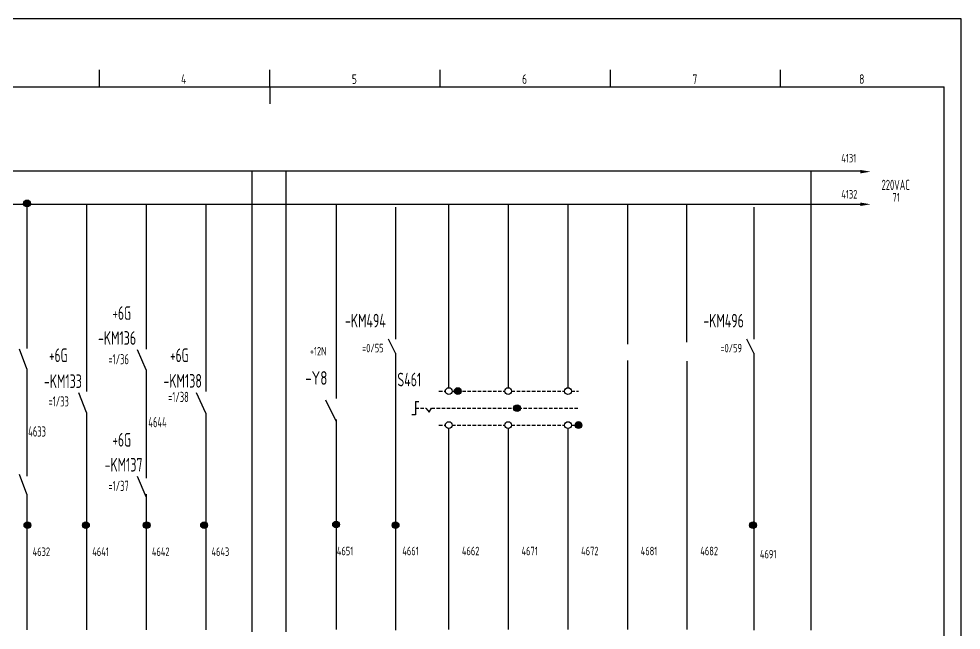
# Model space of a CAD drawing. Extents: x 590 to 9605, y -3741 to 975.
# Drawn here: x 3760.3 to 4037, y -1829.1 to -1649.5 of the extents above; entities that cross this region are included whole.
import ezdxf

# ---------------------------------------------------------------- set-up
doc = ezdxf.new("R2010")
doc.units = 0
doc.header["$LTSCALE"] = 2
doc.header["$MEASUREMENT"] = 0
doc.linetypes.add('DIVIDE', pattern=[1.25, 0.5, -0.25, 0, -0.25, 0, -0.25])
doc.linetypes.add('HIDDEN', pattern=[0.375, 0.25, -0.125])
doc.layers.get('0').update_dxf_attribs({"linetype": 'CONTINUOUS'})
for name, color, linetype in [('01', 7, 'CONTINUOUS'), ('CONTINUOUS', 7, 'CONTINUOUS'), ('DIVIDE', 1, 'DIVIDE')]:
    doc.layers.add(name, color=color, linetype=linetype)
doc.styles.add('ROMAN', font='ROMANC.shx', dxfattribs={"width": 0.7, "height": 0.7})
doc.styles.add('ROMANS', font='romans', dxfattribs={"width": 0.67, "bigfont": 'hzlib'})
doc.styles.get("Standard").update_dxf_attribs({"font": 'isocp.shx', "width": 0.707, "bigfont": 'dfst.shx'})

msp = doc.modelspace()

# ---------------------------------------------------------------- hatches: boundary and pattern name
at = {"linetype": 'HIDDEN'}
h = msp.add_hatch(color=0, dxfattribs=at)
edge = h.paths.add_edge_path()
edge.add_arc((3889.2, -1758.85), 1, 0, 360)
h = msp.add_hatch(color=0, dxfattribs=at)
edge = h.paths.add_edge_path()
edge.add_arc((3906.6, -1763.85), 1, 0, 360)
h = msp.add_hatch(color=0, dxfattribs=at)
edge = h.paths.add_edge_path()
edge.add_arc((3924.65, -1768.81), 1, 0, 360)
h = msp.add_hatch(color=0, dxfattribs=at)
edge = h.paths.add_edge_path()
edge.add_arc((3853.47, -1798.02), 1, 0, 360)
at = {"layer": '01', "linetype": 'ByBlock', "ltscale": 2}
h = msp.add_hatch(color=1, dxfattribs=at)
edge = h.paths.add_edge_path()
edge.add_arc((3762.72, -1703.73), 1, 0, 360)
h = msp.add_hatch(color=1, dxfattribs=at)
edge = h.paths.add_edge_path()
edge.add_arc((3762.85, -1798.22), 1, 0, 360)
h = msp.add_hatch(color=1, dxfattribs=at)
edge = h.paths.add_edge_path()
edge.add_arc((3780, -1798.22), 1, 0, 360)
h = msp.add_hatch(color=1, dxfattribs=at)
edge = h.paths.add_edge_path()
edge.add_arc((3797.85, -1798.22), 1, 0, 360)
h = msp.add_hatch(color=1, dxfattribs=at)
edge = h.paths.add_edge_path()
edge.add_arc((3814.72, -1798.22), 1, 0, 360)
h = msp.add_hatch(color=1, dxfattribs=at)
edge = h.paths.add_edge_path()
edge.add_arc((3870.93, -1798.22), 1, 0, 360)
h = msp.add_hatch(color=1, dxfattribs=at)
edge = h.paths.add_edge_path()
edge.add_arc((3975.9, -1798.22), 1, 0, 360)

# ---------------------------------------------------------------- linework, layer by layer
at = {"layer": '01', "color": 1, "linetype": 'ByBlock', "ltscale": 2}
for p, q in [((3657.95, -1694.15), (4007.88, -1694.15)), ((3657.95, -1703.97), (4007.88, -1703.97)), ((3870.87, -1704.83), (3870.87, -1741.55)), ((3976.08, -1704.83), (3976.08, -1741.56)), ((3870.93, -1747.68), (3870.93, -1829.05)), ((3976.15, -1747.69), (3976.15, -1829.06)), ((3870.93, -1767.38), (3870.93, -1829.05))]:
    msp.add_line(p, q, dxfattribs=at)
at = {"layer": '01', "linetype": 'ByBlock', "ltscale": 2}
for p, q in [((3762.69, -1703.97), (3762.69, -1746.31)), ((3780.19, -1703.97), (3780.19, -1758.95)), ((3797.69, -1703.97), (3797.69, -1746.54)), ((3815.19, -1703.97), (3815.19, -1758.95)), ((3853.47, -1703.85), (3853.47, -1761.06)), ((3853.47, -1703.85), (3853.47, -1744.99)), ((3886.5, -1703.85), (3886.5, -1757.85)), ((3904, -1703.85), (3904, -1757.85)), ((3921.5, -1703.85), (3921.5, -1757.85)), ((3939, -1749.87), (3939, -1828.85)), ((3956.5, -1750.04), (3956.5, -1828.85)), ((3797.69, -1752.64), (3797.69, -1784.38)), ((3780.19, -1765.1), (3780.19, -1828.95)), ((3815.19, -1765.33), (3815.19, -1828.95)), ((3853.47, -1767.18), (3853.47, -1828.85)), ((3762.69, -1768.95), (3762.69, -1783.82)), ((3886.5, -1769.83), (3886.5, -1828.85)), ((3886.5, -1769.83), (3886.5, -1828.85)), ((3886.5, -1769.83), (3886.5, -1828.85)), ((3886.5, -1769.83), (3886.5, -1770.68)), ((3886.5, -1769.83), (3886.5, -1770.68)), ((3904, -1769.83), (3904, -1828.85)), ((3904, -1769.83), (3904, -1828.85)), ((3921.5, -1769.83), (3921.5, -1828.85)), ((3921.5, -1769.83), (3921.5, -1828.85)), ((3762.69, -1789.09), (3762.69, -1828.95)), ((3797.69, -1789.07), (3797.69, -1828.95))]:
    msp.add_line(p, q, dxfattribs=at)
at = {"layer": '01', "ltscale": 2}
for p, q in [((3762.69, -1752.31), (3760.48, -1746.51)), ((3797.69, -1752.64), (3795.18, -1746.72)), ((3780.19, -1765.1), (3777.98, -1759.31)), ((3815.19, -1765.33), (3812.44, -1759.34)), ((3762.69, -1789.09), (3760.48, -1783.3)), ((3797.69, -1789.86), (3795.18, -1783.95))]:
    msp.add_line(p, q, dxfattribs=at)
at = {"layer": '01', "color": 1, "linetype": 'ByBlock', "ltscale": 2}
for centre in [(3762.72, -1703.73), (3762.85, -1798.22), (3780, -1798.22), (3797.85, -1798.22), (3814.72, -1798.22), (3870.93, -1798.22), (3975.9, -1798.22)]:
    msp.add_circle(centre, 1, dxfattribs=at)
at = {"layer": 'CONTINUOUS', "color": 3}
for p, q in [((4037, -1649.5), (3617, -1649.5)), ((4037, -1946.5), (4037, -1649.5))]:
    msp.add_line(p, q, dxfattribs=at)
at = {"layer": 'CONTINUOUS', "linetype": 'Continuous'}
for p, q in [((3784, -1669.5), (3784, -1664.5)), ((3884, -1669.5), (3884, -1664.5)), ((3934, -1669.5), (3934, -1664.5)), ((3984, -1669.5), (3984, -1664.5))]:
    msp.add_line(p, q, dxfattribs=at)
at = {"layer": 'CONTINUOUS'}
for p, q in [((3834, -1669.5), (3834, -1664.5)), ((3637, -1669.5), (4032, -1669.5)), ((3834, -1669.5), (3834, -1674.5)), ((4032, -1941.5), (4032, -1669.5)), ((3762.69, -1752.31), (3762.69, -1770.95)), ((3889.2, -1758.89), (3889.2, -1758.89)), ((3853.47, -1767.63), (3850.41, -1761.51)), ((3876.74, -1761.85), (3877.74, -1761.85)), ((3876.74, -1761.85), (3876.74, -1765.85)), ((3906.6, -1763.89), (3906.6, -1763.89)), ((3876.74, -1765.85), (3875.67, -1765.85)), ((3924.65, -1768.85), (3924.65, -1768.85)), ((3762.69, -1789.09), (3762.69, -1795.09))]:
    msp.add_line(p, q, dxfattribs=at)
at = {"layer": 'CONTINUOUS', "color": 0, "linetype": 'Continuous', "ltscale": 2}
for p, q in [((3828.85, -1829.53), (3828.85, -1694.15)), ((3838.83, -1829.53), (3838.83, -1694.15)), ((3992.88, -1694.15), (3992.88, -1829.06))]:
    msp.add_line(p, q, dxfattribs=at)
at = {"layer": 'CONTINUOUS', "linetype": 'Continuous', "ltscale": 2}
for p, q in [((3939.08, -1745.08), (3939.08, -1703.83)), ((3956.47, -1744.51), (3956.47, -1704.01))]:
    msp.add_line(p, q, dxfattribs=at)
at = {"layer": 'CONTINUOUS', "color": 1}
for p, q in [((3870.87, -1739.56), (3870.87, -1743.56)), ((3976.08, -1739.56), (3976.08, -1743.56)), ((3870.93, -1747.68), (3868.87, -1743.56)), ((3976.15, -1747.69), (3974.08, -1743.56))]:
    msp.add_line(p, q, dxfattribs=at)
at = {"layer": 'CONTINUOUS', "linetype": 'HIDDEN', "ltscale": 2}
for p, q in [((3883.67, -1758.85), (3885.55, -1758.85)), ((3887.55, -1758.85), (3902.99, -1758.85)), ((3904.99, -1758.85), (3920.56, -1758.85)), ((3922.56, -1758.85), (3924.65, -1758.85)), ((3876.74, -1763.85), (3879.83, -1763.85)), ((3881.49, -1763.85), (3924.65, -1763.85)), ((3883.67, -1768.85), (3885.55, -1768.85)), ((3887.55, -1768.85), (3902.99, -1768.85)), ((3904.99, -1768.85), (3920.56, -1768.85)), ((3922.56, -1768.85), (3924.65, -1768.85))]:
    msp.add_line(p, q, dxfattribs=at)
at = {"layer": 'CONTINUOUS', "ltscale": 2}
for p, q in [((3879.83, -1763.85), (3880.78, -1765.07)), ((3880.78, -1765.07), (3881.49, -1763.85))]:
    msp.add_line(p, q, dxfattribs=at)
at = {"layer": 'CONTINUOUS'}
for centre in [(3886.55, -1758.85), (3889.2, -1758.85), (3903.99, -1758.85), (3921.56, -1758.85), (3906.6, -1763.85), (3886.55, -1768.83), (3903.99, -1768.83), (3921.56, -1768.83), (3924.65, -1768.81), (3853.47, -1798.02)]:
    msp.add_circle(centre, 1, dxfattribs=at)
at = {"layer": 'DIVIDE', "color": 1}
for points in [[(4007.4, -1693.89), (4007.4, -1694.89), (4010.4, -1694.39)], [(4007.4, -1703.47), (4007.4, -1704.47), (4010.4, -1703.97)]]:
    msp.add_solid(points, dxfattribs=at)

# ---------------------------------------------------------------- texts
at = {"layer": 'CONTINUOUS', "linetype": 'Continuous', "style": 'ROMAN', "width": 0.7}
for s, p in [('4', (3807.95, -1668.56)), ('5', (3858.09, -1668.6)), ('6', (3908.07, -1668.6)), ('7', (3958.1, -1668.6)), ('8', (4007.05, -1668.6))]:
    msp.add_text(s, height=2.8, dxfattribs=at).set_placement(p)
at = {"layer": 'CONTINUOUS', "color": 1}
for s, height, width, p in [('4131', 2.5, 0.67, (4001.81, -1691.68)), ('220VAC', 3, 0.67, (4013.64, -1699.77)), ('4132', 2.5, 0.67, (4001.81, -1702.29)), ('+6G', 4, 0.67, (3787.81, -1737.92)), ('-KM136', 4, 0.707, (3783.55, -1745.24)), ('=0/55', 2.5, 0.67, (3861.1, -1747.45)), ('=0/59', 2.5, 0.67, (3966.31, -1747.46)), ('=1/36', 3, 0.67, (3786.62, -1750.96)), ('+6G', 4, 0.67, (3804.73, -1750.32)), ('-KM138', 4, 0.707, (3802.78, -1757.83)), ('=1/38', 3, 0.67, (3804.15, -1762.06)), ('4644', 3, 0.67, (3798.35, -1769.46)), ('4633', 3, 0.67, (3763.08, -1772.2)), ('+6G', 4, 0.67, (3787.81, -1775.14)), ('-KM137', 4, 0.707, (3785.49, -1782.47)), ('=1/37', 3, 0.67, (3786.62, -1788.19))]:
    msp.add_text(s, height=height, dxfattribs=dict(at, width=width)).set_placement(p)
at = {"layer": 'CONTINUOUS', "color": 7, "width": 0.67}
for s, p in [('71', (4016.82, -1703.18)), ('+12N', (3845.76, -1748.37)), ('4632', (3764.38, -1807.26)), ('4641', (3781.88, -1807.26)), ('4642', (3799.38, -1807.26)), ('4643', (3816.88, -1807.26)), ('4651', (3853.69, -1807.06)), ('4661', (3872.91, -1807.06)), ('4662', (3890.41, -1807.06)), ('4671', (3907.91, -1807.06)), ('4672', (3925.41, -1807.06)), ('4681', (3942.91, -1807.06)), ('4682', (3960.41, -1807.06)), ('4691', (3977.91, -1807.97))]:
    msp.add_text(s, height=2.5, dxfattribs=at).set_placement(p)
at = {"layer": 'CONTINUOUS', "color": 0}
for s, width, p in [('-KM494', 0.707, (3856.08, -1740.14)), ('-KM496', 0.707, (3961.29, -1740.15)), ('+6G', 0.67, (3769.19, -1750.32)), ('-KM133', 0.707, (3767.68, -1757.94)), ('S461', 0.707, (3871.46, -1757.44))]:
    msp.add_text(s, height=4, dxfattribs=dict(at, width=width)).set_placement(p)
at = {"layer": 'CONTINUOUS', "style": 'ROMANS', "width": 0.67}
msp.add_text('-Y8', height=4, dxfattribs=at).set_placement((3844.4, -1756.98))
at = {"layer": 'CONTINUOUS', "width": 0.67}
msp.add_text('=1/33', height=3, dxfattribs=at).set_placement((3769.02, -1763.37))

doc.saveas('drawing.dxf')
